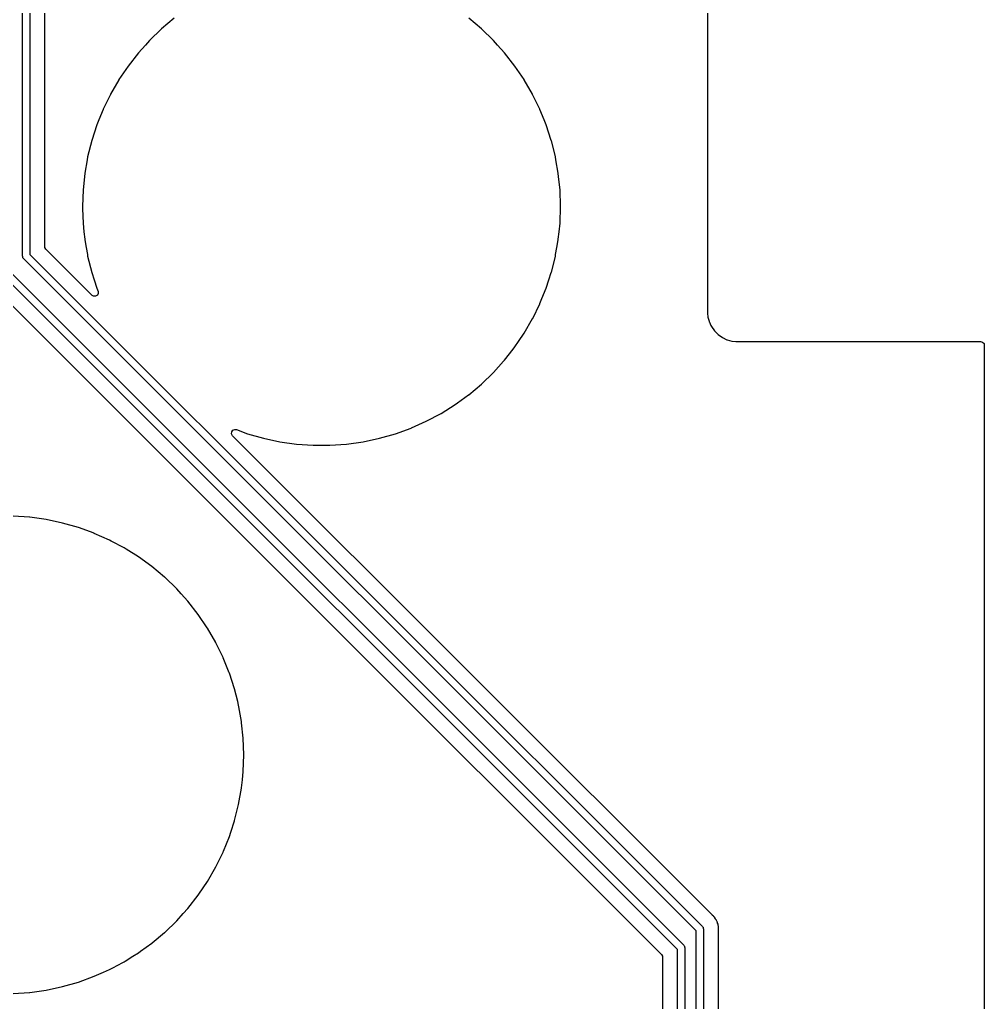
# Model space of a CAD drawing. Extents: x 144 to 253, y -181 to -52.
# Drawn here: x 220.76 to 253.49, y -116.79 to -83.42 of the extents above; entities that cross this region are included whole.
import ezdxf

# ---------------------------------------------------------------- set-up
doc = ezdxf.new("R2010")
doc.units = 0
doc.layers.add('BLACK', color=7, linetype='CONTINUOUS')

msp = doc.modelspace()

# ---------------------------------------------------------------- linework, layer by layer
at = {"layer": 'BLACK', "linetype": 'CONTINUOUS'}
for p, q in [((244.102, -60.9485), (244.102, -93.2813)), ((220.855, -91.44), (220.855, -75.6168)), ((221.105, -75.565), (221.105, -91.3882)), ((221.613, -91.1254), (221.613, -76.6893)), ((226.003, -83.3683), (225.573, -83.7295)), ((236.427, -83.7295), (235.997, -83.3683)), ((225.571, -83.7309), (225.164, -84.1243)), ((225.573, -83.7295), (225.571, -83.7309)), ((225.573, -83.7295), (225.573, -83.7295)), ((236.429, -83.7309), (236.427, -83.7295)), ((236.427, -83.7295), (236.427, -83.7295)), ((236.836, -84.1243), (236.429, -83.7309)), ((225.026, -84.2779), (224.787, -84.5435)), ((225.164, -84.1243), (225.026, -84.2779)), ((236.974, -84.2779), (236.836, -84.1243)), ((237.213, -84.5435), (236.974, -84.2779)), ((224.785, -84.5451), (224.436, -84.9913)), ((224.787, -84.5435), (224.785, -84.5451)), ((224.787, -84.5435), (224.787, -84.5435)), ((237.215, -84.5451), (237.213, -84.5435)), ((237.213, -84.5435), (237.213, -84.5435)), ((237.564, -84.9913), (237.215, -84.5451)), ((224.435, -84.9932), (224.127, -85.45)), ((224.436, -84.9913), (224.435, -84.9932)), ((237.565, -84.9932), (237.564, -84.9913)), ((237.873, -85.45), (237.565, -84.9932)), ((224.12, -85.4608), (223.837, -85.9512)), ((224.127, -85.45), (224.12, -85.4608)), ((237.88, -85.4608), (237.873, -85.45)), ((238.163, -85.9512), (237.88, -85.4608)), ((223.836, -85.9532), (223.589, -86.4582)), ((223.837, -85.9512), (223.836, -85.9532)), ((223.836, -85.9532), (223.836, -85.9532)), ((238.164, -85.9532), (238.163, -85.9512)), ((238.411, -86.4582), (238.164, -85.9532)), ((238.164, -85.9532), (238.164, -85.9532)), ((243.08, -114.987), (214.784, -86.691)), ((214.924, -86.4776), (243.293, -114.847)), ((223.588, -86.4622), (223.443, -86.8207)), ((223.589, -86.4582), (223.588, -86.4602)), ((223.588, -86.4602), (223.588, -86.4622)), ((223.588, -86.4622), (223.588, -86.4622)), ((223.589, -86.4582), (223.589, -86.4582)), ((238.412, -86.4602), (238.411, -86.4582)), ((238.411, -86.4582), (238.411, -86.4582)), ((238.412, -86.4622), (238.412, -86.4602)), ((238.557, -86.8207), (238.412, -86.4622)), ((238.412, -86.4622), (238.412, -86.4622)), ((223.376, -86.9873), (223.202, -87.5217)), ((223.443, -86.8207), (223.376, -86.9852)), ((223.376, -86.9852), (223.376, -86.9873)), ((238.624, -86.9852), (238.557, -86.8207)), ((238.624, -86.9873), (238.624, -86.9852)), ((238.798, -87.5217), (238.624, -86.9873)), ((223.201, -87.5238), (223.064, -88.0732)), ((223.202, -87.5217), (223.201, -87.5238)), ((223.202, -87.5217), (223.202, -87.5217)), ((238.799, -87.5238), (238.798, -87.5217)), ((238.798, -87.5217), (238.798, -87.5217)), ((238.936, -88.0732), (238.799, -87.5238)), ((223.064, -88.0754), (223.047, -88.1703)), ((223.064, -88.0732), (223.064, -88.0754)), ((223.064, -88.0754), (223.064, -88.0754)), ((238.936, -88.0754), (238.936, -88.0732)), ((238.953, -88.1703), (238.936, -88.0754)), ((238.936, -88.0754), (238.936, -88.0754)), ((223.047, -88.1703), (222.966, -88.6309)), ((239.034, -88.6309), (238.953, -88.1703)), ((222.953, -88.7567), (222.907, -89.1941)), ((222.966, -88.6331), (222.953, -88.7567)), ((222.966, -88.6309), (222.966, -88.6331)), ((222.966, -88.6331), (222.966, -88.6331)), ((239.034, -88.6331), (239.034, -88.6309)), ((239.047, -88.7567), (239.034, -88.6331)), ((239.034, -88.6331), (239.034, -88.6331)), ((239.093, -89.1941), (239.047, -88.7567)), ((222.907, -89.1941), (222.887, -89.76)), ((239.113, -89.76), (239.093, -89.1941)), ((222.887, -89.76), (222.89, -89.8343)), ((239.093, -90.3259), (239.113, -89.76)), ((222.89, -89.8343), (222.907, -90.3259)), ((217.684, -90.3101), (230.117, -102.743)), ((222.907, -90.3259), (222.938, -90.6183)), ((239.062, -90.6183), (239.093, -90.3259)), ((222.938, -90.6183), (222.964, -90.8694)), ((239.036, -90.8694), (239.062, -90.6183)), ((222.964, -90.8694), (222.966, -90.8891)), ((222.966, -90.8891), (223.012, -91.1502)), ((238.988, -91.1502), (239.034, -90.8891)), ((239.034, -90.8891), (239.036, -90.8694)), ((221.105, -91.3882), (243.928, -114.212)), ((221.616, -91.1522), (221.613, -91.1254)), ((221.65, -91.2145), (221.616, -91.1522)), ((223.213, -92.7775), (221.65, -91.2145)), ((223.012, -91.1502), (223.055, -91.391)), ((223.055, -91.391), (223.064, -91.4468)), ((238.936, -91.4468), (238.945, -91.391)), ((238.945, -91.391), (238.988, -91.1502)), ((220.864, -91.4695), (220.855, -91.44)), ((220.87, -91.4996), (220.864, -91.4695)), ((220.874, -91.5048), (220.87, -91.4996)), ((220.875, -91.5075), (220.874, -91.5048)), ((220.878, -91.5106), (220.875, -91.5075)), ((220.892, -91.5284), (220.878, -91.5106)), ((243.715, -114.352), (220.892, -91.5284)), ((223.064, -91.4468), (223.201, -91.9962)), ((238.799, -91.9962), (238.936, -91.4468)), ((223.201, -91.9962), (223.202, -91.9983)), ((223.202, -91.9983), (223.202, -91.9983)), ((223.202, -91.9983), (223.284, -92.2503)), ((238.716, -92.2503), (238.798, -91.9983)), ((238.798, -91.9983), (238.799, -91.9962)), ((238.798, -91.9983), (238.798, -91.9983)), ((223.284, -92.2503), (223.376, -92.5348)), ((238.624, -92.5348), (238.716, -92.2503)), ((223.376, -92.5348), (223.377, -92.5368)), ((223.377, -92.5368), (223.377, -92.5368)), ((223.377, -92.5368), (223.419, -92.6412)), ((223.426, -92.7119), (223.394, -92.7751)), ((223.419, -92.6412), (223.426, -92.7119)), ((238.481, -92.8886), (238.623, -92.5368)), ((238.623, -92.5368), (238.624, -92.5348)), ((238.623, -92.5368), (238.623, -92.5368)), ((223.262, -92.8076), (223.213, -92.7775)), ((223.333, -92.8108), (223.262, -92.8076)), ((223.394, -92.7751), (223.333, -92.8108)), ((238.167, -93.5609), (238.411, -93.0618)), ((238.411, -93.0618), (238.412, -93.0598)), ((238.411, -93.0618), (238.411, -93.0618)), ((238.412, -93.0598), (238.481, -92.8886)), ((244.1, -93.3022), (244.097, -93.322)), ((244.097, -93.322), (244.097, -93.3345)), ((244.097, -93.3345), (244.097, -93.3393)), ((244.097, -93.3393), (244.097, -93.3393)), ((244.097, -93.3393), (244.1, -93.3558)), ((244.102, -93.2813), (244.1, -93.3022)), ((244.1, -93.3558), (244.101, -93.3626)), ((244.101, -93.3626), (244.103, -93.3894)), ((244.103, -93.3894), (244.114, -93.5102)), ((237.88, -94.0592), (238.163, -93.5688)), ((238.163, -93.5688), (238.167, -93.5609)), ((244.114, -93.5102), (244.115, -93.5156)), ((244.115, -93.5156), (244.115, -93.5156)), ((244.115, -93.5156), (244.152, -93.6541)), ((244.152, -93.6541), (244.159, -93.6806)), ((244.159, -93.6806), (244.161, -93.6856)), ((244.161, -93.6856), (244.161, -93.6856)), ((244.161, -93.6856), (244.216, -93.8022)), ((237.689, -94.3428), (237.879, -94.061)), ((237.879, -94.061), (237.88, -94.0592)), ((237.879, -94.061), (237.879, -94.061)), ((244.216, -93.8022), (244.234, -93.8405)), ((244.234, -93.8405), (244.335, -93.9849)), ((244.335, -93.9849), (244.46, -94.1097)), ((237.564, -94.5287), (237.689, -94.3428)), ((244.46, -94.1097), (244.604, -94.2108)), ((244.604, -94.2108), (244.609, -94.2131)), ((244.609, -94.2131), (244.609, -94.2131)), ((244.609, -94.2131), (244.759, -94.283)), ((244.759, -94.283), (244.764, -94.2854)), ((244.764, -94.2854), (244.769, -94.2868)), ((244.769, -94.2868), (244.769, -94.2868)), ((244.769, -94.2868), (244.929, -94.3296)), ((244.929, -94.3296), (244.929, -94.3296)), ((244.929, -94.3296), (244.934, -94.331)), ((244.934, -94.331), (244.94, -94.3315)), ((244.94, -94.3315), (244.94, -94.3315)), ((244.94, -94.3315), (245.064, -94.3423)), ((245.064, -94.3423), (245.074, -94.3436)), ((245.074, -94.3436), (245.093, -94.3468)), ((245.093, -94.3468), (245.093, -94.3468)), ((245.093, -94.3468), (245.097, -94.3476)), ((245.097, -94.3476), (245.104, -94.3477)), ((245.104, -94.3477), (245.105, -94.3477)), ((245.105, -94.3477), (245.105, -94.3477)), ((245.105, -94.3477), (245.11, -94.3478)), ((245.11, -94.3478), (245.138, -94.3438)), ((245.138, -94.3438), (245.155, -94.3425)), ((245.155, -94.3425), (253.366, -94.3425)), ((253.366, -94.3425), (253.434, -94.3625)), ((253.434, -94.3625), (253.481, -94.4162)), ((253.481, -94.4162), (253.492, -94.4685)), ((237.215, -94.9749), (237.508, -94.5993)), ((237.508, -94.5993), (237.562, -94.5304)), ((237.562, -94.5304), (237.564, -94.5287)), ((237.562, -94.5304), (237.562, -94.5304)), ((253.492, -94.4685), (253.492, -125.122)), ((236.836, -95.3957), (237.179, -95.0148)), ((237.179, -95.0148), (237.213, -94.9765)), ((237.213, -94.9765), (237.215, -94.9749)), ((237.213, -94.9765), (237.213, -94.9765)), ((236.429, -95.7891), (236.836, -95.3957)), ((235.997, -96.1517), (236.427, -95.7905)), ((236.427, -95.7905), (236.429, -95.7891)), ((236.427, -95.7905), (236.427, -95.7905)), ((235.537, -96.4859), (235.61, -96.4327)), ((235.61, -96.4327), (235.993, -96.1544)), ((235.993, -96.1544), (235.995, -96.1531)), ((235.993, -96.1544), (235.993, -96.1544)), ((235.995, -96.1531), (235.997, -96.1517)), ((235.056, -96.786), (235.537, -96.4859)), ((234.05, -97.2775), (234.554, -97.0528)), ((234.554, -97.0528), (234.556, -97.0519)), ((234.554, -97.0528), (234.554, -97.0528)), ((234.556, -97.0519), (235.056, -96.786)), ((227.947, -97.4828), (227.952, -97.412)), ((227.952, -97.412), (227.995, -97.3552)), ((227.995, -97.3552), (228.061, -97.3304)), ((228.061, -97.3304), (228.113, -97.3377)), ((228.113, -97.3377), (228.493, -97.4759)), ((233.507, -97.4759), (234.039, -97.2822)), ((234.039, -97.2822), (234.05, -97.2775)), ((227.981, -97.5452), (227.947, -97.4828)), ((244.263, -113.827), (227.981, -97.5452)), ((228.493, -97.4759), (229.037, -97.632)), ((229.037, -97.632), (229.591, -97.7497)), ((229.591, -97.7497), (230.152, -97.8285)), ((231.848, -97.8285), (232.409, -97.7497)), ((232.409, -97.7497), (232.963, -97.632)), ((232.963, -97.632), (233.507, -97.4759)), ((230.152, -97.8285), (230.154, -97.8287)), ((230.154, -97.8287), (230.715, -97.8678)), ((230.715, -97.8678), (230.715, -97.8678)), ((230.715, -97.8678), (230.717, -97.868)), ((230.717, -97.868), (231.283, -97.868)), ((231.283, -97.868), (231.285, -97.8678)), ((231.285, -97.8678), (231.846, -97.8287)), ((231.285, -97.8678), (231.285, -97.8678)), ((231.846, -97.8287), (231.848, -97.8285)), ((221.086, -100.311), (220.535, -100.272)), ((221.098, -100.312), (221.086, -100.311)), ((221.659, -100.39), (221.098, -100.312)), ((222.213, -100.508), (221.659, -100.39)), ((222.757, -100.664), (222.213, -100.508)), ((223.289, -100.858), (222.757, -100.664)), ((223.291, -100.859), (223.289, -100.858)), ((223.804, -101.087), (223.291, -100.859)), ((223.291, -100.859), (223.291, -100.859)), ((223.806, -101.088), (223.804, -101.087)), ((223.804, -101.087), (223.804, -101.087)), ((223.808, -101.089), (223.806, -101.088)), ((223.866, -101.12), (223.808, -101.089)), ((223.808, -101.089), (223.808, -101.089)), ((224.306, -101.354), (223.866, -101.12)), ((224.308, -101.355), (224.306, -101.354)), ((224.373, -101.395), (224.308, -101.355)), ((224.308, -101.355), (224.308, -101.355)), ((224.787, -101.654), (224.373, -101.395)), ((224.788, -101.655), (224.787, -101.654)), ((225.243, -101.986), (224.788, -101.655)), ((224.788, -101.655), (224.788, -101.655)), ((225.245, -101.987), (225.243, -101.986)), ((225.243, -101.986), (225.243, -101.986)), ((225.247, -101.988), (225.245, -101.987)), ((225.677, -102.349), (225.247, -101.988)), ((225.247, -101.988), (225.247, -101.988)), ((225.679, -102.351), (225.677, -102.349)), ((225.677, -102.349), (225.677, -102.349)), ((226.086, -102.744), (225.679, -102.351)), ((226.24, -102.916), (226.086, -102.744)), ((230.117, -102.743), (242.535, -115.16)), ((226.463, -103.163), (226.24, -102.916)), ((226.465, -103.165), (226.463, -103.163)), ((226.463, -103.163), (226.463, -103.163)), ((226.814, -103.611), (226.465, -103.165)), ((226.815, -103.613), (226.814, -103.611)), ((227.12, -104.066), (226.815, -103.613)), ((227.13, -104.081), (227.12, -104.066)), ((227.413, -104.571), (227.13, -104.081)), ((227.414, -104.573), (227.413, -104.571)), ((227.661, -105.078), (227.414, -104.573)), ((227.414, -104.573), (227.414, -104.573)), ((227.662, -105.08), (227.661, -105.078)), ((227.661, -105.078), (227.661, -105.078)), ((227.662, -105.082), (227.662, -105.08)), ((227.87, -105.595), (227.662, -105.082)), ((227.662, -105.082), (227.662, -105.082)), ((227.874, -105.605), (227.87, -105.595)), ((227.874, -105.607), (227.874, -105.605)), ((228.048, -106.142), (227.874, -105.607)), ((228.049, -106.144), (228.048, -106.142)), ((228.048, -106.142), (228.048, -106.142)), ((228.155, -106.571), (228.049, -106.144)), ((228.185, -106.69), (228.155, -106.571)), ((228.186, -106.693), (228.185, -106.69)), ((228.186, -106.695), (228.186, -106.693)), ((228.196, -106.753), (228.186, -106.695)), ((228.186, -106.695), (228.186, -106.695)), ((228.284, -107.251), (228.196, -106.753)), ((228.284, -107.253), (228.284, -107.251)), ((228.288, -107.29), (228.284, -107.253)), ((228.284, -107.253), (228.284, -107.253)), ((228.343, -107.814), (228.288, -107.29)), ((228.363, -108.38), (228.343, -107.814)), ((228.343, -108.946), (228.363, -108.38)), ((228.314, -109.228), (228.343, -108.946)), ((228.285, -109.501), (228.314, -109.228)), ((228.186, -110.067), (228.284, -109.509)), ((228.284, -109.509), (228.285, -109.501)), ((228.049, -110.616), (228.186, -110.067)), ((227.921, -111.01), (228.048, -110.618)), ((228.048, -110.618), (228.049, -110.616)), ((228.048, -110.618), (228.048, -110.618)), ((227.874, -111.155), (227.921, -111.01)), ((227.671, -111.657), (227.873, -111.157)), ((227.873, -111.157), (227.874, -111.155)), ((227.873, -111.157), (227.873, -111.157)), ((227.414, -112.187), (227.661, -111.682)), ((227.661, -111.682), (227.662, -111.68)), ((227.661, -111.682), (227.661, -111.682)), ((227.662, -111.68), (227.671, -111.657)), ((227.13, -112.679), (227.413, -112.189)), ((227.413, -112.189), (227.414, -112.187)), ((226.837, -113.114), (227.129, -112.681)), ((227.129, -112.681), (227.13, -112.679)), ((227.129, -112.681), (227.129, -112.681)), ((226.814, -113.149), (226.837, -113.114)), ((226.465, -113.595), (226.814, -113.149)), ((226.086, -114.016), (226.305, -113.772)), ((226.305, -113.772), (226.463, -113.597)), ((226.463, -113.597), (226.465, -113.595)), ((226.463, -113.597), (226.463, -113.597)), ((225.679, -114.409), (226.086, -114.016)), ((244.271, -113.835), (244.263, -113.827)), ((244.305, -113.863), (244.271, -113.835)), ((244.315, -113.876), (244.305, -113.863)), ((244.317, -113.879), (244.315, -113.876)), ((244.33, -113.894), (244.317, -113.879)), ((244.345, -113.909), (244.33, -113.894)), ((244.349, -113.915), (244.345, -113.909)), ((244.367, -113.947), (244.349, -113.915)), ((244.349, -113.915), (244.349, -113.915)), ((244.374, -113.957), (244.367, -113.947)), ((244.4, -113.992), (244.374, -113.957)), ((244.407, -114.011), (244.4, -113.992)), ((244.416, -114.029), (244.407, -114.011)), ((244.422, -114.04), (244.416, -114.029)), ((244.426, -114.046), (244.422, -114.04)), ((244.422, -114.04), (244.422, -114.04)), ((244.428, -114.054), (244.426, -114.046)), ((244.438, -114.089), (244.428, -114.054)), ((244.428, -114.054), (244.428, -114.054)), ((244.442, -114.1), (244.438, -114.089)), ((244.456, -114.134), (244.442, -114.1)), ((225.25, -114.769), (225.677, -114.411)), ((225.677, -114.411), (225.679, -114.409)), ((225.677, -114.411), (225.677, -114.411)), ((243.715, -125.096), (243.715, -114.352)), ((243.928, -114.212), (243.942, -114.229)), ((243.942, -114.229), (243.945, -114.232)), ((243.945, -114.232), (243.946, -114.235)), ((243.946, -114.235), (243.95, -114.24)), ((243.95, -114.24), (243.956, -114.27)), ((243.956, -114.27), (243.965, -114.3)), ((243.965, -114.3), (243.965, -125.044)), ((244.458, -114.141), (244.456, -114.134)), ((244.459, -114.149), (244.458, -114.141)), ((244.461, -114.161), (244.459, -114.149)), ((244.459, -114.149), (244.459, -114.149)), ((244.465, -114.181), (244.461, -114.161)), ((244.471, -114.2), (244.465, -114.181)), ((244.472, -114.23), (244.471, -114.2)), ((244.472, -114.244), (244.472, -114.23)), ((244.473, -114.256), (244.472, -114.244)), ((244.474, -114.26), (244.473, -114.256)), ((244.474, -114.288), (244.474, -114.26)), ((244.474, -114.292), (244.474, -114.288)), ((244.476, -114.36), (244.474, -114.292)), ((244.474, -114.368), (244.476, -114.36)), ((244.474, -114.379), (244.474, -114.368)), ((244.474, -120.663), (244.474, -114.379)), ((224.86, -115.053), (225.243, -114.774)), ((225.243, -114.774), (225.245, -114.773)), ((225.243, -114.774), (225.243, -114.774)), ((225.245, -114.773), (225.25, -114.769)), ((224.6, -115.223), (224.787, -115.106)), ((224.787, -115.106), (224.86, -115.053)), ((243.08, -127), (243.08, -114.987)), ((243.293, -114.847), (243.307, -114.864)), ((243.307, -114.864), (243.31, -114.867)), ((243.31, -114.867), (243.311, -114.87)), ((243.311, -114.87), (243.315, -114.875)), ((243.315, -114.875), (243.321, -114.905)), ((243.321, -114.905), (243.33, -114.935)), ((243.33, -114.935), (243.33, -126.948)), ((224.045, -115.545), (224.306, -115.406)), ((224.306, -115.406), (224.332, -115.39)), ((224.332, -115.39), (224.6, -115.223)), ((242.535, -115.16), (242.569, -115.223)), ((242.569, -115.223), (242.571, -115.25)), ((242.571, -115.25), (242.571, -126.921)), ((223.289, -115.902), (223.6, -115.764)), ((223.6, -115.764), (223.804, -115.673)), ((223.804, -115.673), (223.806, -115.672)), ((223.804, -115.673), (223.804, -115.673)), ((223.806, -115.672), (223.961, -115.59)), ((223.961, -115.59), (224.045, -115.545)), ((222.213, -116.252), (222.757, -116.096)), ((222.757, -116.096), (223.289, -115.902)), ((220.535, -116.488), (221.096, -116.449)), ((221.096, -116.449), (221.098, -116.448)), ((221.098, -116.448), (221.659, -116.37)), ((221.659, -116.37), (222.213, -116.252))]:
    msp.add_line(p, q, dxfattribs=at)

doc.saveas('drawing.dxf')
